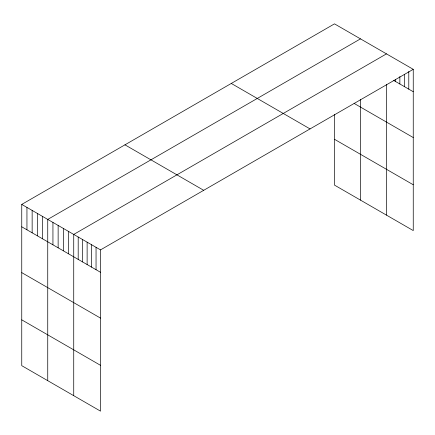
<?xml version="1.0" encoding="UTF-8"?>
<svg xmlns="http://www.w3.org/2000/svg" width="435" height="435" viewBox="0 0 435 435"><rect width="100%" height="100%" fill="white"/><g stroke="black" fill="none" stroke-linecap="round" stroke-linejoin="round"><path stroke-width="0.65" d="M413.25 69.334L100.512 249.891L100.512 411.14L21.75 365.666L21.75 204.417L334.488 23.86L413.25 69.334L413.25 230.583L334.488 185.109L334.488 114.372M360.479 38.862L47.741 219.419L47.741 380.674M386.47 53.869L73.732 234.427L73.732 395.681M393.724 80.448L413.25 91.725M354.128 103.41L413.25 137.547M334.488 139.287L413.25 184.761M231.284 83.444L310.046 128.918M124.954 144.833L203.716 190.307M21.75 204.417L100.512 249.891M21.75 226.809L100.512 272.283M21.75 272.631L100.512 318.105M21.75 319.845L100.512 365.318M408.786 71.503L408.786 89.148M404.322 74.358L404.322 86.57M399.863 76.527L399.863 83.993M395.399 79.382L395.399 81.416M386.47 84.537L386.47 215.124M360.479 99.441L360.479 200.116M96.048 247.314L96.048 269.705M91.584 244.736L91.584 267.128M87.125 242.159L87.125 264.551M82.661 239.582L82.661 261.973M78.197 237.004L78.197 259.396M68.534 231.425L68.534 253.817M63.336 228.424L63.336 250.816M58.138 225.422L58.138 247.819M52.939 222.421L52.939 244.818M42.543 216.423L42.543 238.815M37.345 213.422L37.345 235.813M32.146 210.42L32.146 232.812M26.948 207.419L26.948 229.81"/></g></svg>
